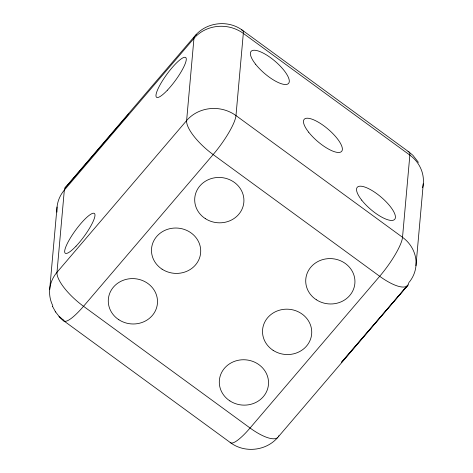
<?xml version="1.0" encoding="UTF-8"?>
<svg xmlns="http://www.w3.org/2000/svg" width="473" height="473" viewBox="0 0 473 473"><rect width="100%" height="100%" fill="white"/><g stroke="black" fill="none" stroke-linecap="round" stroke-linejoin="round"><path stroke-width="0.71" d="M49.695 289.452L57.05 207.014M415.968 265.731L423.276 183.802M194.639 36.244L65.014 187.97L128.656 113.993M278.355 436.756L407.986 285.03L341.459 362.359L407.259 285.863M195.361 35.41C206.802 22.107 228.134 19.712 242.247 30.13L408.784 151.851L412.994 155.386L418.422 162.375M277.633 437.59C266.193 450.893 244.86 453.288 230.747 442.87L64.21 321.149L59.563 317.011L55.447 311.772M64.21 321.149L59.036 316.295L63.642 320.676M55.572 311.985L52.509 306.321L52.692 306.675M65.735 187.137A35.197 11.506 40.5 0 0 64.328 190.122A35.197 32.395 5.1 0 0 56.991 212.135M196.354 34.777A35.197 11.506 40.5 0 0 193.954 38.396L64.328 190.122L56.991 272.306A35.197 32.395 5.1 0 0 52.81 305.741M409.05 282.416A35.197 32.395 5.1 0 0 402.517 237.298L409.855 155.114A35.197 7.533 -53.8 0 0 407.998 151.65M241.466 29.929A35.197 7.533 -53.8 0 1 243.317 33.394L409.855 155.114A35.197 32.395 5.1 0 1 422.631 187.71M408.666 282.878A35.197 11.506 40.5 0 1 379.689 276.285L213.152 154.565A35.197 11.506 40.5 0 1 186.622 120.58L193.954 38.396A35.197 32.395 5.1 0 1 243.317 33.394L235.98 115.578A35.197 7.533 -53.8 0 1 213.152 154.565L83.526 306.291A35.197 7.533 -53.8 0 1 63.281 319.955M230.18 442.397A35.197 7.533 -53.8 0 0 250.063 428.012L379.689 276.285A35.197 7.533 -53.8 0 0 402.517 237.298L235.98 115.578A35.197 32.395 5.1 0 0 186.622 120.58L56.991 272.306A35.197 11.506 40.5 0 0 83.526 306.291L250.063 428.012A35.197 11.506 40.5 0 0 278.816 435.751M167.359 90.213A24.637 5.268 -53.8 0 0 185.718 57.535A24.637 5.268 -53.8 0 0 160.306 84.395A24.637 5.268 -53.8 0 0 167.359 90.213M76.052 246.155A24.637 5.268 -53.8 0 0 94.411 213.471A24.637 5.268 -53.8 0 0 68.999 240.337A24.637 5.268 -53.8 0 0 76.052 246.155M255.586 64.222A24.637 8.053 40.5 0 0 288.429 83.544A24.637 8.053 40.5 0 0 265.53 54.371A24.637 8.053 40.5 0 0 255.586 64.222M361.721 200.156A24.637 8.053 40.5 0 0 394.565 219.478A24.637 8.053 40.5 0 0 371.666 190.312A24.637 8.053 40.5 0 0 361.721 200.156M308.656 132.186A24.637 8.053 40.5 0 0 341.5 151.514A24.637 8.053 40.5 0 0 318.601 122.341A24.637 8.053 40.5 0 0 308.656 132.186M229.884 400.903A24.637 22.68 5.1 0 0 268.451 384.638A24.637 22.68 5.1 0 0 233.396 361.78A24.637 22.68 5.1 0 0 229.884 400.903M273.098 350.322A24.637 22.68 5.1 0 0 311.66 334.062A24.637 22.68 5.1 0 0 276.604 311.204A24.637 22.68 5.1 0 0 273.098 350.322M316.307 299.746A24.637 22.68 5.1 0 0 354.868 283.487A24.637 22.68 5.1 0 0 319.813 260.623A24.637 22.68 5.1 0 0 316.307 299.746M205.282 218.597A24.637 22.68 5.1 0 0 243.843 202.338A24.637 22.68 5.1 0 0 208.788 179.48A24.637 22.68 5.1 0 0 205.282 218.597M118.865 319.754A24.637 22.68 5.1 0 0 157.426 303.489A24.637 22.68 5.1 0 0 122.371 280.631A24.637 22.68 5.1 0 0 118.865 319.754M162.073 269.178A24.637 22.68 5.1 0 0 200.635 252.913A24.637 22.68 5.1 0 0 165.58 230.055A24.637 22.68 5.1 0 0 162.073 269.178"/></g></svg>
